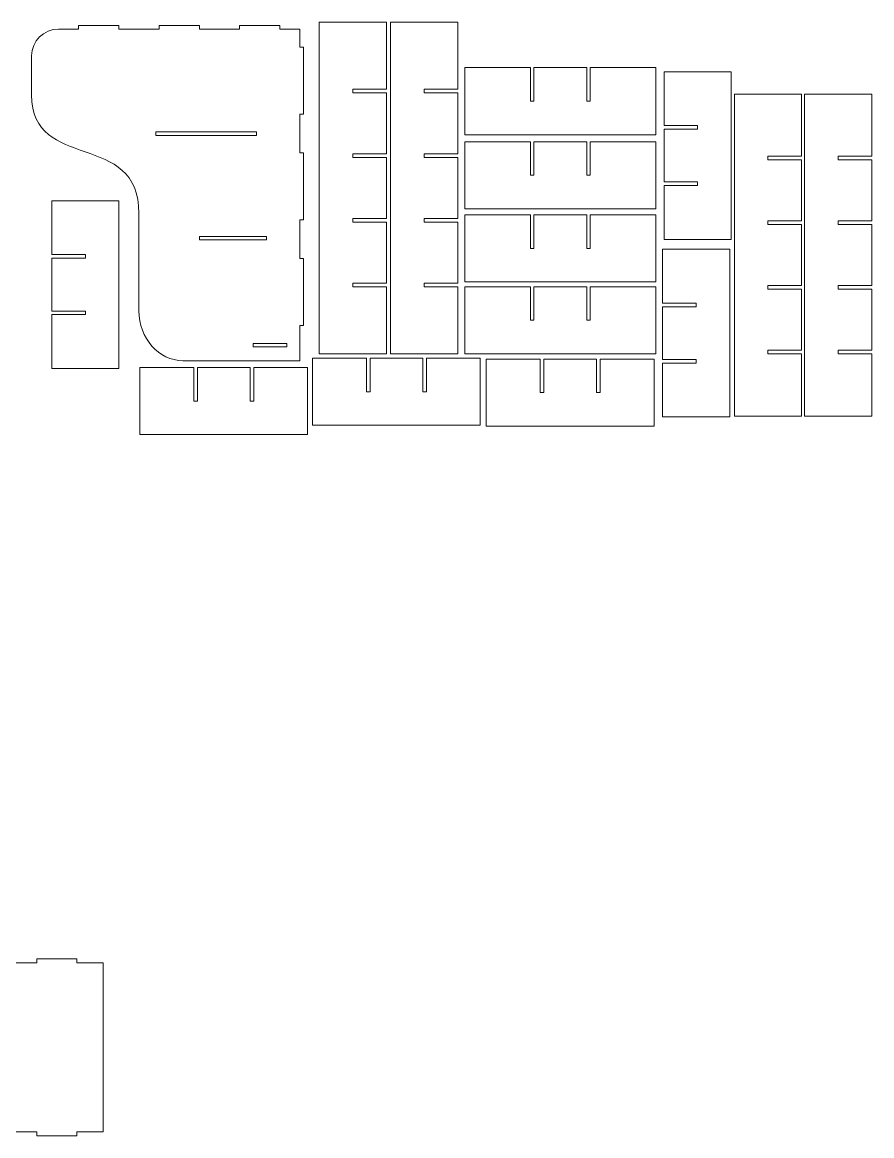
# Model space of a CAD drawing. Header units: millimetres. Extents: x -9847 to -8391, y 2112 to 3483.
# Drawn here: x -9024 to -8391, y 2432 to 3262 of the extents above; entities that cross this region are included whole.
import ezdxf

# ---------------------------------------------------------------- set-up
doc = ezdxf.new("R2010")
doc.units = ezdxf.units.MM
doc.header["$MEASUREMENT"] = 0
doc.layers.add('Layer 1', color=7, linetype='Continuous')

msp = doc.modelspace()

# ---------------------------------------------------------------- linework, layer by layer
at = {"layer": 'Layer 1', "color": 25, "lineweight": 20}
for points, knots in [([(-8802.6335, 3014.4291), (-8802.6335, 3014.4291), (-8752.6336, 3014.4291), (-8752.6336, 3014.4291), (-8752.6336, 3014.4291), (-8752.6336, 3014.4291), (-8752.6336, 3064.309), (-8752.6336, 3064.309), (-8752.6336, 3064.309), (-8752.6336, 3064.309), (-8777.6336, 3064.309), (-8777.6336, 3064.309), (-8777.6336, 3064.309), (-8777.6336, 3064.309), (-8777.6336, 3067.009), (-8777.6336, 3067.009), (-8777.6336, 3067.009), (-8777.6336, 3067.009), (-8752.6336, 3067.009), (-8752.6336, 3067.009), (-8752.6336, 3067.009), (-8752.6336, 3067.009), (-8752.6336, 3112.5389), (-8752.6336, 3112.5389), (-8752.6336, 3112.5389), (-8752.6336, 3112.5389), (-8777.6336, 3112.5389), (-8777.6336, 3112.5389), (-8777.6336, 3112.5389), (-8777.6336, 3112.5389), (-8777.6336, 3115.239), (-8777.6336, 3115.239), (-8777.6336, 3115.239), (-8777.6336, 3115.239), (-8752.6336, 3115.239), (-8752.6336, 3115.239), (-8752.6336, 3115.239), (-8752.6336, 3115.239), (-8752.6336, 3160.7689), (-8752.6336, 3160.7689), (-8752.6336, 3160.7689), (-8752.6336, 3160.7689), (-8777.6336, 3160.7689), (-8777.6336, 3160.7689), (-8777.6336, 3160.7689), (-8777.6336, 3160.7689), (-8777.6336, 3163.469), (-8777.6336, 3163.469), (-8777.6336, 3163.469), (-8777.6336, 3163.469), (-8752.6336, 3163.469), (-8752.6336, 3163.469), (-8752.6336, 3163.469), (-8752.6336, 3163.469), (-8752.6336, 3208.9988), (-8752.6336, 3208.9988), (-8752.6336, 3208.9988), (-8752.6336, 3208.9988), (-8777.6336, 3208.9988), (-8777.6336, 3208.9988), (-8777.6336, 3208.9988), (-8777.6336, 3208.9988), (-8777.6336, 3211.6988), (-8777.6336, 3211.6988), (-8777.6336, 3211.6988), (-8777.6336, 3211.6988), (-8752.6336, 3211.6988), (-8752.6336, 3211.6988), (-8752.6336, 3211.6988), (-8752.6336, 3211.6988), (-8752.6336, 3261.5788), (-8752.6336, 3261.5788), (-8752.6336, 3261.5788), (-8752.6336, 3261.5788), (-8802.6335, 3261.5788), (-8802.6335, 3261.5788), (-8802.6335, 3261.5788), (-8802.6335, 3261.5788), (-8802.6335, 3014.4291), (-8802.6335, 3014.4291)], [0, 0, 0, 0, 0.04761905, 0.04761905, 0.04761905, 0.04761905, 0.0952381, 0.0952381, 0.0952381, 0.0952381, 0.14285714, 0.14285714, 0.14285714, 0.14285714, 0.19047619, 0.19047619, 0.19047619, 0.19047619, 0.23809524, 0.23809524, 0.23809524, 0.23809524, 0.28571429, 0.28571429, 0.28571429, 0.28571429, 0.33333333, 0.33333333, 0.33333333, 0.33333333, 0.38095238, 0.38095238, 0.38095238, 0.38095238, 0.42857143, 0.42857143, 0.42857143, 0.42857143, 0.47619048, 0.47619048, 0.47619048, 0.47619048, 0.52380952, 0.52380952, 0.52380952, 0.52380952, 0.57142857, 0.57142857, 0.57142857, 0.57142857, 0.61904762, 0.61904762, 0.61904762, 0.61904762, 0.66666667, 0.66666667, 0.66666667, 0.66666667, 0.71428571, 0.71428571, 0.71428571, 0.71428571, 0.76190476, 0.76190476, 0.76190476, 0.76190476, 0.80952381, 0.80952381, 0.80952381, 0.80952381, 0.85714286, 0.85714286, 0.85714286, 0.85714286, 0.9047619, 0.9047619, 0.9047619, 0.9047619, 1, 1, 1, 1]), ([(-8749.4586, 3014.4291), (-8749.4586, 3014.4291), (-8699.4587, 3014.4291), (-8699.4587, 3014.4291), (-8699.4587, 3014.4291), (-8699.4587, 3014.4291), (-8699.4587, 3064.309), (-8699.4587, 3064.309), (-8699.4587, 3064.309), (-8699.4587, 3064.309), (-8724.4587, 3064.309), (-8724.4587, 3064.309), (-8724.4587, 3064.309), (-8724.4587, 3064.309), (-8724.4587, 3067.009), (-8724.4587, 3067.009), (-8724.4587, 3067.009), (-8724.4587, 3067.009), (-8699.4587, 3067.009), (-8699.4587, 3067.009), (-8699.4587, 3067.009), (-8699.4587, 3067.009), (-8699.4587, 3112.5389), (-8699.4587, 3112.5389), (-8699.4587, 3112.5389), (-8699.4587, 3112.5389), (-8724.4587, 3112.5389), (-8724.4587, 3112.5389), (-8724.4587, 3112.5389), (-8724.4587, 3112.5389), (-8724.4587, 3115.239), (-8724.4587, 3115.239), (-8724.4587, 3115.239), (-8724.4587, 3115.239), (-8699.4587, 3115.239), (-8699.4587, 3115.239), (-8699.4587, 3115.239), (-8699.4587, 3115.239), (-8699.4587, 3160.7689), (-8699.4587, 3160.7689), (-8699.4587, 3160.7689), (-8699.4587, 3160.7689), (-8724.4587, 3160.7689), (-8724.4587, 3160.7689), (-8724.4587, 3160.7689), (-8724.4587, 3160.7689), (-8724.4587, 3163.469), (-8724.4587, 3163.469), (-8724.4587, 3163.469), (-8724.4587, 3163.469), (-8699.4587, 3163.469), (-8699.4587, 3163.469), (-8699.4587, 3163.469), (-8699.4587, 3163.469), (-8699.4587, 3208.9988), (-8699.4587, 3208.9988), (-8699.4587, 3208.9988), (-8699.4587, 3208.9988), (-8724.4587, 3208.9988), (-8724.4587, 3208.9988), (-8724.4587, 3208.9988), (-8724.4587, 3208.9988), (-8724.4587, 3211.6988), (-8724.4587, 3211.6988), (-8724.4587, 3211.6988), (-8724.4587, 3211.6988), (-8699.4587, 3211.6988), (-8699.4587, 3211.6988), (-8699.4587, 3211.6988), (-8699.4587, 3211.6988), (-8699.4587, 3261.5788), (-8699.4587, 3261.5788), (-8699.4587, 3261.5788), (-8699.4587, 3261.5788), (-8749.4586, 3261.5788), (-8749.4586, 3261.5788), (-8749.4586, 3261.5788), (-8749.4586, 3261.5788), (-8749.4586, 3014.4291), (-8749.4586, 3014.4291)], [0, 0, 0, 0, 0.04761905, 0.04761905, 0.04761905, 0.04761905, 0.0952381, 0.0952381, 0.0952381, 0.0952381, 0.14285714, 0.14285714, 0.14285714, 0.14285714, 0.19047619, 0.19047619, 0.19047619, 0.19047619, 0.23809524, 0.23809524, 0.23809524, 0.23809524, 0.28571429, 0.28571429, 0.28571429, 0.28571429, 0.33333333, 0.33333333, 0.33333333, 0.33333333, 0.38095238, 0.38095238, 0.38095238, 0.38095238, 0.42857143, 0.42857143, 0.42857143, 0.42857143, 0.47619048, 0.47619048, 0.47619048, 0.47619048, 0.52380952, 0.52380952, 0.52380952, 0.52380952, 0.57142857, 0.57142857, 0.57142857, 0.57142857, 0.61904762, 0.61904762, 0.61904762, 0.61904762, 0.66666667, 0.66666667, 0.66666667, 0.66666667, 0.71428571, 0.71428571, 0.71428571, 0.71428571, 0.76190476, 0.76190476, 0.76190476, 0.76190476, 0.80952381, 0.80952381, 0.80952381, 0.80952381, 0.85714286, 0.85714286, 0.85714286, 0.85714286, 0.9047619, 0.9047619, 0.9047619, 0.9047619, 1, 1, 1, 1]), ([(-8832.0105, 3256.5039), (-8832.0105, 3256.5039), (-8832.0105, 3259.2039), (-8832.0105, 3259.2039), (-8832.0105, 3259.2039), (-8832.0105, 3259.2039), (-8862.0105, 3259.2039), (-8862.0105, 3259.2039), (-8862.0105, 3259.2039), (-8862.0105, 3259.2039), (-8862.0105, 3256.5039), (-8862.0105, 3256.5039), (-8862.0105, 3256.5039), (-8872.0105, 3256.5039), (-8882.0105, 3256.5039), (-8892.0105, 3256.5039), (-8892.0105, 3256.5039), (-8892.0105, 3256.5039), (-8892.0105, 3259.2039), (-8892.0105, 3259.2039), (-8892.0105, 3259.2039), (-8892.0105, 3259.2039), (-8922.0105, 3259.2039), (-8922.0105, 3259.2039), (-8922.0105, 3259.2039), (-8922.0105, 3259.2039), (-8922.0105, 3256.5039), (-8922.0105, 3256.5039), (-8922.0105, 3256.5039), (-8932.0105, 3256.5039), (-8942.0105, 3256.5039), (-8952.0105, 3256.5039), (-8952.0105, 3256.5039), (-8952.0105, 3256.5039), (-8952.0105, 3259.2039), (-8952.0105, 3259.2039), (-8952.0105, 3259.2039), (-8952.0105, 3259.2039), (-8982.0105, 3259.2039), (-8982.0105, 3259.2039), (-8982.0105, 3259.2039), (-8982.0105, 3259.2039), (-8982.0105, 3256.5039), (-8982.0105, 3256.5039), (-8982.0105, 3256.5039), (-8987.0105, 3256.5039), (-8992.0105, 3256.5039), (-8997.0105, 3256.5039), (-8997.0105, 3256.5039), (-9008.0105, 3256.5039), (-9017.0105, 3247.5039), (-9017.0105, 3236.5039), (-9017.0105, 3236.5039), (-9017.0105, 3236.5039), (-9017.0105, 3207.5356), (-9017.0105, 3207.5356), (-9017.0105, 3207.5356), (-9017.0105, 3149.399), (-8937.0105, 3181.8197), (-8937.0105, 3119.1132), (-8937.0105, 3119.1132), (-8937.0105, 3119.1132), (-8937.0105, 3046.544), (-8937.0105, 3046.544), (-8937.0105, 3046.544), (-8937.0105, 3026.0903), (-8922.2827, 3009.354), (-8904.2834, 3009.354), (-8904.2834, 3009.354), (-8874.1924, 3009.354), (-8847.1015, 3009.354), (-8817.0105, 3009.354), (-8817.0105, 3009.354), (-8817.0105, 3009.354), (-8817.0105, 3035.6041), (-8817.0105, 3035.6041), (-8817.0105, 3035.6041), (-8817.0105, 3035.6041), (-8814.3105, 3035.6041), (-8814.3105, 3035.6041), (-8814.3105, 3035.6041), (-8814.3105, 3035.6041), (-8814.3105, 3085.6041), (-8814.3105, 3085.6041), (-8814.3105, 3085.6041), (-8814.3105, 3085.6041), (-8817.0105, 3085.6041), (-8817.0105, 3085.6041), (-8817.0105, 3085.6041), (-8817.0105, 3085.6041), (-8817.0105, 3114.354), (-8817.0105, 3114.354), (-8817.0105, 3114.354), (-8817.0105, 3114.354), (-8814.3105, 3114.354), (-8814.3105, 3114.354), (-8814.3105, 3114.354), (-8814.3105, 3114.354), (-8814.3105, 3164.354), (-8814.3105, 3164.354), (-8814.3105, 3164.354), (-8814.3105, 3164.354), (-8817.0105, 3164.354), (-8817.0105, 3164.354), (-8817.0105, 3164.354), (-8817.0105, 3164.354), (-8817.0105, 3193.104), (-8817.0105, 3193.104), (-8817.0105, 3193.104), (-8817.0105, 3193.104), (-8814.3105, 3193.104), (-8814.3105, 3193.104), (-8814.3105, 3193.104), (-8814.3105, 3193.104), (-8814.3105, 3243.104), (-8814.3105, 3243.104), (-8814.3105, 3243.104), (-8814.3105, 3243.104), (-8817.0105, 3243.104), (-8817.0105, 3243.104), (-8817.0105, 3243.104), (-8817.0105, 3243.104), (-8817.0105, 3256.5039), (-8817.0105, 3256.5039), (-8817.0105, 3256.5039), (-8822.0105, 3256.5039), (-8827.0105, 3256.5039), (-8832.0105, 3256.5039)], [0, 0, 0, 0, 0.03030303, 0.03030303, 0.03030303, 0.03030303, 0.06060606, 0.06060606, 0.06060606, 0.06060606, 0.09090909, 0.09090909, 0.09090909, 0.09090909, 0.12121212, 0.12121212, 0.12121212, 0.12121212, 0.15151515, 0.15151515, 0.15151515, 0.15151515, 0.18181818, 0.18181818, 0.18181818, 0.18181818, 0.21212121, 0.21212121, 0.21212121, 0.21212121, 0.24242424, 0.24242424, 0.24242424, 0.24242424, 0.27272727, 0.27272727, 0.27272727, 0.27272727, 0.3030303, 0.3030303, 0.3030303, 0.3030303, 0.33333333, 0.33333333, 0.33333333, 0.33333333, 0.36363636, 0.36363636, 0.36363636, 0.36363636, 0.39393939, 0.39393939, 0.39393939, 0.39393939, 0.42424242, 0.42424242, 0.42424242, 0.42424242, 0.45454545, 0.45454545, 0.45454545, 0.45454545, 0.48484848, 0.48484848, 0.48484848, 0.48484848, 0.51515152, 0.51515152, 0.51515152, 0.51515152, 0.54545455, 0.54545455, 0.54545455, 0.54545455, 0.57575758, 0.57575758, 0.57575758, 0.57575758, 0.60606061, 0.60606061, 0.60606061, 0.60606061, 0.63636364, 0.63636364, 0.63636364, 0.63636364, 0.66666667, 0.66666667, 0.66666667, 0.66666667, 0.6969697, 0.6969697, 0.6969697, 0.6969697, 0.72727273, 0.72727273, 0.72727273, 0.72727273, 0.75757576, 0.75757576, 0.75757576, 0.75757576, 0.78787879, 0.78787879, 0.78787879, 0.78787879, 0.81818182, 0.81818182, 0.81818182, 0.81818182, 0.84848485, 0.84848485, 0.84848485, 0.84848485, 0.87878788, 0.87878788, 0.87878788, 0.87878788, 0.90909091, 0.90909091, 0.90909091, 0.90909091, 0.93939394, 0.93939394, 0.93939394, 0.93939394, 1, 1, 1, 1]), ([(-8694.1668, 3177.7998), (-8694.1668, 3177.7998), (-8551.7569, 3177.7998), (-8551.7569, 3177.7998), (-8551.7569, 3177.7998), (-8551.7569, 3177.7998), (-8551.7569, 3227.7997), (-8551.7569, 3227.7997), (-8551.7569, 3227.7997), (-8551.7569, 3227.7997), (-8600.6132, 3227.7997), (-8600.6132, 3227.7997), (-8600.6132, 3227.7997), (-8600.6132, 3227.7997), (-8600.6132, 3202.7998), (-8600.6132, 3202.7998), (-8600.6132, 3202.7998), (-8600.6132, 3202.7998), (-8603.3132, 3202.7998), (-8603.3132, 3202.7998), (-8603.3132, 3202.7998), (-8603.3132, 3202.7998), (-8603.3132, 3227.7997), (-8603.3132, 3227.7997), (-8603.3132, 3227.7997), (-8603.3132, 3227.7997), (-8642.6103, 3227.7997), (-8642.6103, 3227.7997), (-8642.6103, 3227.7997), (-8642.6103, 3227.7997), (-8642.6103, 3202.7998), (-8642.6103, 3202.7998), (-8642.6103, 3202.7998), (-8642.6103, 3202.7998), (-8645.3103, 3202.7998), (-8645.3103, 3202.7998), (-8645.3103, 3202.7998), (-8645.3103, 3202.7998), (-8645.3103, 3227.7997), (-8645.3103, 3227.7997), (-8645.3103, 3227.7997), (-8645.3103, 3227.7997), (-8694.1668, 3227.7997), (-8694.1668, 3227.7997), (-8694.1668, 3227.7997), (-8694.1668, 3227.7997), (-8694.1668, 3177.7998), (-8694.1668, 3177.7998)], [0, 0, 0, 0, 0.07692308, 0.07692308, 0.07692308, 0.07692308, 0.15384615, 0.15384615, 0.15384615, 0.15384615, 0.23076923, 0.23076923, 0.23076923, 0.23076923, 0.30769231, 0.30769231, 0.30769231, 0.30769231, 0.38461538, 0.38461538, 0.38461538, 0.38461538, 0.46153846, 0.46153846, 0.46153846, 0.46153846, 0.53846154, 0.53846154, 0.53846154, 0.53846154, 0.61538462, 0.61538462, 0.61538462, 0.61538462, 0.69230769, 0.69230769, 0.69230769, 0.69230769, 0.76923077, 0.76923077, 0.76923077, 0.76923077, 0.84615385, 0.84615385, 0.84615385, 0.84615385, 1, 1, 1, 1]), ([(-8495.6462, 3099.6814), (-8495.6462, 3099.6814), (-8495.6462, 3224.6813), (-8495.6462, 3224.6813), (-8495.6462, 3224.6813), (-8495.6462, 3224.6813), (-8545.6461, 3224.6813), (-8545.6461, 3224.6813), (-8545.6461, 3224.6813), (-8545.6461, 3224.6813), (-8545.6461, 3184.5299), (-8545.6461, 3184.5299), (-8545.6461, 3184.5299), (-8545.6461, 3184.5299), (-8520.6462, 3184.5299), (-8520.6462, 3184.5299), (-8520.6462, 3184.5299), (-8520.6462, 3184.5299), (-8520.6462, 3181.8299), (-8520.6462, 3181.8299), (-8520.6462, 3181.8299), (-8520.6462, 3181.8299), (-8545.6461, 3181.8299), (-8545.6461, 3181.8299), (-8545.6461, 3181.8299), (-8545.6461, 3181.8299), (-8545.6461, 3142.5328), (-8545.6461, 3142.5328), (-8545.6461, 3142.5328), (-8545.6461, 3142.5328), (-8520.6462, 3142.5328), (-8520.6462, 3142.5328), (-8520.6462, 3142.5328), (-8520.6462, 3142.5328), (-8520.6462, 3139.8328), (-8520.6462, 3139.8328), (-8520.6462, 3139.8328), (-8520.6462, 3139.8328), (-8545.6461, 3139.8328), (-8545.6461, 3139.8328), (-8545.6461, 3139.8328), (-8545.6461, 3139.8328), (-8545.6461, 3099.6814), (-8545.6461, 3099.6814), (-8545.6461, 3099.6814), (-8545.6461, 3099.6814), (-8495.6462, 3099.6814), (-8495.6462, 3099.6814)], [0, 0, 0, 0, 0.07692308, 0.07692308, 0.07692308, 0.07692308, 0.15384615, 0.15384615, 0.15384615, 0.15384615, 0.23076923, 0.23076923, 0.23076923, 0.23076923, 0.30769231, 0.30769231, 0.30769231, 0.30769231, 0.38461538, 0.38461538, 0.38461538, 0.38461538, 0.46153846, 0.46153846, 0.46153846, 0.46153846, 0.53846154, 0.53846154, 0.53846154, 0.53846154, 0.61538462, 0.61538462, 0.61538462, 0.61538462, 0.69230769, 0.69230769, 0.69230769, 0.69230769, 0.76923077, 0.76923077, 0.76923077, 0.76923077, 0.84615385, 0.84615385, 0.84615385, 0.84615385, 1, 1, 1, 1]), ([(-8493.2586, 2968.0981), (-8493.2586, 2968.0981), (-8443.2587, 2968.0981), (-8443.2587, 2968.0981), (-8443.2587, 2968.0981), (-8443.2587, 2968.0981), (-8443.2587, 3014.403), (-8443.2587, 3014.403), (-8443.2587, 3014.403), (-8443.2587, 3014.403), (-8468.2587, 3014.403), (-8468.2587, 3014.403), (-8468.2587, 3014.403), (-8468.2587, 3014.403), (-8468.2587, 3017.103), (-8468.2587, 3017.103), (-8468.2587, 3017.103), (-8468.2587, 3017.103), (-8443.2587, 3017.103), (-8443.2587, 3017.103), (-8443.2587, 3017.103), (-8443.2587, 3017.103), (-8443.2587, 3062.633), (-8443.2587, 3062.633), (-8443.2587, 3062.633), (-8443.2587, 3062.633), (-8468.2587, 3062.633), (-8468.2587, 3062.633), (-8468.2587, 3062.633), (-8468.2587, 3062.633), (-8468.2587, 3065.333), (-8468.2587, 3065.333), (-8468.2587, 3065.333), (-8468.2587, 3065.333), (-8443.2587, 3065.333), (-8443.2587, 3065.333), (-8443.2587, 3065.333), (-8443.2587, 3065.333), (-8443.2587, 3110.863), (-8443.2587, 3110.863), (-8443.2587, 3110.863), (-8443.2587, 3110.863), (-8468.2587, 3110.863), (-8468.2587, 3110.863), (-8468.2587, 3110.863), (-8468.2587, 3110.863), (-8468.2587, 3113.563), (-8468.2587, 3113.563), (-8468.2587, 3113.563), (-8468.2587, 3113.563), (-8443.2587, 3113.563), (-8443.2587, 3113.563), (-8443.2587, 3113.563), (-8443.2587, 3113.563), (-8443.2587, 3159.093), (-8443.2587, 3159.093), (-8443.2587, 3159.093), (-8443.2587, 3159.093), (-8468.2587, 3159.093), (-8468.2587, 3159.093), (-8468.2587, 3159.093), (-8468.2587, 3159.093), (-8468.2587, 3161.793), (-8468.2587, 3161.793), (-8468.2587, 3161.793), (-8468.2587, 3161.793), (-8443.2587, 3161.793), (-8443.2587, 3161.793), (-8443.2587, 3161.793), (-8443.2587, 3161.793), (-8443.2587, 3208.0981), (-8443.2587, 3208.0981), (-8443.2587, 3208.0981), (-8443.2587, 3208.0981), (-8493.2586, 3208.0981), (-8493.2586, 3208.0981), (-8493.2586, 3208.0981), (-8493.2586, 3208.0981), (-8493.2586, 2968.0981), (-8493.2586, 2968.0981)], [0, 0, 0, 0, 0.04761905, 0.04761905, 0.04761905, 0.04761905, 0.0952381, 0.0952381, 0.0952381, 0.0952381, 0.14285714, 0.14285714, 0.14285714, 0.14285714, 0.19047619, 0.19047619, 0.19047619, 0.19047619, 0.23809524, 0.23809524, 0.23809524, 0.23809524, 0.28571429, 0.28571429, 0.28571429, 0.28571429, 0.33333333, 0.33333333, 0.33333333, 0.33333333, 0.38095238, 0.38095238, 0.38095238, 0.38095238, 0.42857143, 0.42857143, 0.42857143, 0.42857143, 0.47619048, 0.47619048, 0.47619048, 0.47619048, 0.52380952, 0.52380952, 0.52380952, 0.52380952, 0.57142857, 0.57142857, 0.57142857, 0.57142857, 0.61904762, 0.61904762, 0.61904762, 0.61904762, 0.66666667, 0.66666667, 0.66666667, 0.66666667, 0.71428571, 0.71428571, 0.71428571, 0.71428571, 0.76190476, 0.76190476, 0.76190476, 0.76190476, 0.80952381, 0.80952381, 0.80952381, 0.80952381, 0.85714286, 0.85714286, 0.85714286, 0.85714286, 0.9047619, 0.9047619, 0.9047619, 0.9047619, 1, 1, 1, 1]), ([(-8440.8711, 2968.0981), (-8440.8711, 2968.0981), (-8390.8712, 2968.0981), (-8390.8712, 2968.0981), (-8390.8712, 2968.0981), (-8390.8712, 2968.0981), (-8390.8712, 3014.403), (-8390.8712, 3014.403), (-8390.8712, 3014.403), (-8390.8712, 3014.403), (-8415.8712, 3014.403), (-8415.8712, 3014.403), (-8415.8712, 3014.403), (-8415.8712, 3014.403), (-8415.8712, 3017.103), (-8415.8712, 3017.103), (-8415.8712, 3017.103), (-8415.8712, 3017.103), (-8390.8712, 3017.103), (-8390.8712, 3017.103), (-8390.8712, 3017.103), (-8390.8712, 3017.103), (-8390.8712, 3062.633), (-8390.8712, 3062.633), (-8390.8712, 3062.633), (-8390.8712, 3062.633), (-8415.8712, 3062.633), (-8415.8712, 3062.633), (-8415.8712, 3062.633), (-8415.8712, 3062.633), (-8415.8712, 3065.333), (-8415.8712, 3065.333), (-8415.8712, 3065.333), (-8415.8712, 3065.333), (-8390.8712, 3065.333), (-8390.8712, 3065.333), (-8390.8712, 3065.333), (-8390.8712, 3065.333), (-8390.8712, 3110.863), (-8390.8712, 3110.863), (-8390.8712, 3110.863), (-8390.8712, 3110.863), (-8415.8712, 3110.863), (-8415.8712, 3110.863), (-8415.8712, 3110.863), (-8415.8712, 3110.863), (-8415.8712, 3113.563), (-8415.8712, 3113.563), (-8415.8712, 3113.563), (-8415.8712, 3113.563), (-8390.8712, 3113.563), (-8390.8712, 3113.563), (-8390.8712, 3113.563), (-8390.8712, 3113.563), (-8390.8712, 3159.093), (-8390.8712, 3159.093), (-8390.8712, 3159.093), (-8390.8712, 3159.093), (-8415.8712, 3159.093), (-8415.8712, 3159.093), (-8415.8712, 3159.093), (-8415.8712, 3159.093), (-8415.8712, 3161.793), (-8415.8712, 3161.793), (-8415.8712, 3161.793), (-8415.8712, 3161.793), (-8390.8712, 3161.793), (-8390.8712, 3161.793), (-8390.8712, 3161.793), (-8390.8712, 3161.793), (-8390.8712, 3208.0981), (-8390.8712, 3208.0981), (-8390.8712, 3208.0981), (-8390.8712, 3208.0981), (-8440.8711, 3208.0981), (-8440.8711, 3208.0981), (-8440.8711, 3208.0981), (-8440.8711, 3208.0981), (-8440.8711, 2968.0981), (-8440.8711, 2968.0981)], [0, 0, 0, 0, 0.04761905, 0.04761905, 0.04761905, 0.04761905, 0.0952381, 0.0952381, 0.0952381, 0.0952381, 0.14285714, 0.14285714, 0.14285714, 0.14285714, 0.19047619, 0.19047619, 0.19047619, 0.19047619, 0.23809524, 0.23809524, 0.23809524, 0.23809524, 0.28571429, 0.28571429, 0.28571429, 0.28571429, 0.33333333, 0.33333333, 0.33333333, 0.33333333, 0.38095238, 0.38095238, 0.38095238, 0.38095238, 0.42857143, 0.42857143, 0.42857143, 0.42857143, 0.47619048, 0.47619048, 0.47619048, 0.47619048, 0.52380952, 0.52380952, 0.52380952, 0.52380952, 0.57142857, 0.57142857, 0.57142857, 0.57142857, 0.61904762, 0.61904762, 0.61904762, 0.61904762, 0.66666667, 0.66666667, 0.66666667, 0.66666667, 0.71428571, 0.71428571, 0.71428571, 0.71428571, 0.76190476, 0.76190476, 0.76190476, 0.76190476, 0.80952381, 0.80952381, 0.80952381, 0.80952381, 0.85714286, 0.85714286, 0.85714286, 0.85714286, 0.9047619, 0.9047619, 0.9047619, 0.9047619, 1, 1, 1, 1]), ([(-8694.1669, 3122.5083), (-8694.1669, 3122.5083), (-8551.757, 3122.5083), (-8551.757, 3122.5083), (-8551.757, 3122.5083), (-8551.757, 3122.5083), (-8551.757, 3172.5082), (-8551.757, 3172.5082), (-8551.757, 3172.5082), (-8551.757, 3172.5082), (-8600.6133, 3172.5082), (-8600.6133, 3172.5082), (-8600.6133, 3172.5082), (-8600.6133, 3172.5082), (-8600.6133, 3147.5083), (-8600.6133, 3147.5083), (-8600.6133, 3147.5083), (-8600.6133, 3147.5083), (-8603.3133, 3147.5083), (-8603.3133, 3147.5083), (-8603.3133, 3147.5083), (-8603.3133, 3147.5083), (-8603.3133, 3172.5082), (-8603.3133, 3172.5082), (-8603.3133, 3172.5082), (-8603.3133, 3172.5082), (-8642.6104, 3172.5082), (-8642.6104, 3172.5082), (-8642.6104, 3172.5082), (-8642.6104, 3172.5082), (-8642.6104, 3147.5083), (-8642.6104, 3147.5083), (-8642.6104, 3147.5083), (-8642.6104, 3147.5083), (-8645.3104, 3147.5083), (-8645.3104, 3147.5083), (-8645.3104, 3147.5083), (-8645.3104, 3147.5083), (-8645.3104, 3172.5082), (-8645.3104, 3172.5082), (-8645.3104, 3172.5082), (-8645.3104, 3172.5082), (-8694.1669, 3172.5082), (-8694.1669, 3172.5082), (-8694.1669, 3172.5082), (-8694.1669, 3172.5082), (-8694.1669, 3122.5083), (-8694.1669, 3122.5083)], [0, 0, 0, 0, 0.07692308, 0.07692308, 0.07692308, 0.07692308, 0.15384615, 0.15384615, 0.15384615, 0.15384615, 0.23076923, 0.23076923, 0.23076923, 0.23076923, 0.30769231, 0.30769231, 0.30769231, 0.30769231, 0.38461538, 0.38461538, 0.38461538, 0.38461538, 0.46153846, 0.46153846, 0.46153846, 0.46153846, 0.53846154, 0.53846154, 0.53846154, 0.53846154, 0.61538462, 0.61538462, 0.61538462, 0.61538462, 0.69230769, 0.69230769, 0.69230769, 0.69230769, 0.76923077, 0.76923077, 0.76923077, 0.76923077, 0.84615385, 0.84615385, 0.84615385, 0.84615385, 1, 1, 1, 1]), ([(-8951.9749, 3003.5166), (-8951.9749, 3003.5166), (-8951.9749, 3128.5164), (-8951.9749, 3128.5164), (-8951.9749, 3128.5164), (-8951.9749, 3128.5164), (-9001.9748, 3128.5164), (-9001.9748, 3128.5164), (-9001.9748, 3128.5164), (-9001.9748, 3128.5164), (-9001.9748, 3088.3651), (-9001.9748, 3088.3651), (-9001.9748, 3088.3651), (-9001.9748, 3088.3651), (-8976.9749, 3088.3651), (-8976.9749, 3088.3651), (-8976.9749, 3088.3651), (-8976.9749, 3088.3651), (-8976.9749, 3085.6651), (-8976.9749, 3085.6651), (-8976.9749, 3085.6651), (-8976.9749, 3085.6651), (-9001.9748, 3085.6651), (-9001.9748, 3085.6651), (-9001.9748, 3085.6651), (-9001.9748, 3085.6651), (-9001.9748, 3046.368), (-9001.9748, 3046.368), (-9001.9748, 3046.368), (-9001.9748, 3046.368), (-8976.9749, 3046.368), (-8976.9749, 3046.368), (-8976.9749, 3046.368), (-8976.9749, 3046.368), (-8976.9749, 3043.668), (-8976.9749, 3043.668), (-8976.9749, 3043.668), (-8976.9749, 3043.668), (-9001.9748, 3043.668), (-9001.9748, 3043.668), (-9001.9748, 3043.668), (-9001.9748, 3043.668), (-9001.9748, 3003.5166), (-9001.9748, 3003.5166), (-9001.9748, 3003.5166), (-9001.9748, 3003.5166), (-8951.9749, 3003.5166), (-8951.9749, 3003.5166)], [0, 0, 0, 0, 0.07692308, 0.07692308, 0.07692308, 0.07692308, 0.15384615, 0.15384615, 0.15384615, 0.15384615, 0.23076923, 0.23076923, 0.23076923, 0.23076923, 0.30769231, 0.30769231, 0.30769231, 0.30769231, 0.38461538, 0.38461538, 0.38461538, 0.38461538, 0.46153846, 0.46153846, 0.46153846, 0.46153846, 0.53846154, 0.53846154, 0.53846154, 0.53846154, 0.61538462, 0.61538462, 0.61538462, 0.61538462, 0.69230769, 0.69230769, 0.69230769, 0.69230769, 0.76923077, 0.76923077, 0.76923077, 0.76923077, 0.84615385, 0.84615385, 0.84615385, 0.84615385, 1, 1, 1, 1]), ([(-8694.167, 3068.0042), (-8694.167, 3068.0042), (-8551.7571, 3068.0042), (-8551.7571, 3068.0042), (-8551.7571, 3068.0042), (-8551.7571, 3068.0042), (-8551.7571, 3118.004), (-8551.7571, 3118.004), (-8551.7571, 3118.004), (-8551.7571, 3118.004), (-8600.6134, 3118.004), (-8600.6134, 3118.004), (-8600.6134, 3118.004), (-8600.6134, 3118.004), (-8600.6134, 3093.0042), (-8600.6134, 3093.0042), (-8600.6134, 3093.0042), (-8600.6134, 3093.0042), (-8603.3134, 3093.0042), (-8603.3134, 3093.0042), (-8603.3134, 3093.0042), (-8603.3134, 3093.0042), (-8603.3134, 3118.004), (-8603.3134, 3118.004), (-8603.3134, 3118.004), (-8603.3134, 3118.004), (-8642.6105, 3118.004), (-8642.6105, 3118.004), (-8642.6105, 3118.004), (-8642.6105, 3118.004), (-8642.6105, 3093.0042), (-8642.6105, 3093.0042), (-8642.6105, 3093.0042), (-8642.6105, 3093.0042), (-8645.3105, 3093.0042), (-8645.3105, 3093.0042), (-8645.3105, 3093.0042), (-8645.3105, 3093.0042), (-8645.3105, 3118.004), (-8645.3105, 3118.004), (-8645.3105, 3118.004), (-8645.3105, 3118.004), (-8694.167, 3118.004), (-8694.167, 3118.004), (-8694.167, 3118.004), (-8694.167, 3118.004), (-8694.167, 3068.0042), (-8694.167, 3068.0042)], [0, 0, 0, 0, 0.07692308, 0.07692308, 0.07692308, 0.07692308, 0.15384615, 0.15384615, 0.15384615, 0.15384615, 0.23076923, 0.23076923, 0.23076923, 0.23076923, 0.30769231, 0.30769231, 0.30769231, 0.30769231, 0.38461538, 0.38461538, 0.38461538, 0.38461538, 0.46153846, 0.46153846, 0.46153846, 0.46153846, 0.53846154, 0.53846154, 0.53846154, 0.53846154, 0.61538462, 0.61538462, 0.61538462, 0.61538462, 0.69230769, 0.69230769, 0.69230769, 0.69230769, 0.76923077, 0.76923077, 0.76923077, 0.76923077, 0.84615385, 0.84615385, 0.84615385, 0.84615385, 1, 1, 1, 1]), ([(-8496.7045, 2967.3898), (-8496.7045, 2967.3898), (-8496.7045, 3092.3897), (-8496.7045, 3092.3897), (-8496.7045, 3092.3897), (-8496.7045, 3092.3897), (-8546.7044, 3092.3897), (-8546.7044, 3092.3897), (-8546.7044, 3092.3897), (-8546.7044, 3092.3897), (-8546.7044, 3052.2383), (-8546.7044, 3052.2383), (-8546.7044, 3052.2383), (-8546.7044, 3052.2383), (-8521.7045, 3052.2383), (-8521.7045, 3052.2383), (-8521.7045, 3052.2383), (-8521.7045, 3052.2383), (-8521.7045, 3049.5383), (-8521.7045, 3049.5383), (-8521.7045, 3049.5383), (-8521.7045, 3049.5383), (-8546.7044, 3049.5383), (-8546.7044, 3049.5383), (-8546.7044, 3049.5383), (-8546.7044, 3049.5383), (-8546.7044, 3010.2412), (-8546.7044, 3010.2412), (-8546.7044, 3010.2412), (-8546.7044, 3010.2412), (-8521.7045, 3010.2412), (-8521.7045, 3010.2412), (-8521.7045, 3010.2412), (-8521.7045, 3010.2412), (-8521.7045, 3007.5412), (-8521.7045, 3007.5412), (-8521.7045, 3007.5412), (-8521.7045, 3007.5412), (-8546.7044, 3007.5412), (-8546.7044, 3007.5412), (-8546.7044, 3007.5412), (-8546.7044, 3007.5412), (-8546.7044, 2967.3898), (-8546.7044, 2967.3898), (-8546.7044, 2967.3898), (-8546.7044, 2967.3898), (-8496.7045, 2967.3898), (-8496.7045, 2967.3898)], [0, 0, 0, 0, 0.07692308, 0.07692308, 0.07692308, 0.07692308, 0.15384615, 0.15384615, 0.15384615, 0.15384615, 0.23076923, 0.23076923, 0.23076923, 0.23076923, 0.30769231, 0.30769231, 0.30769231, 0.30769231, 0.38461538, 0.38461538, 0.38461538, 0.38461538, 0.46153846, 0.46153846, 0.46153846, 0.46153846, 0.53846154, 0.53846154, 0.53846154, 0.53846154, 0.61538462, 0.61538462, 0.61538462, 0.61538462, 0.69230769, 0.69230769, 0.69230769, 0.69230769, 0.76923077, 0.76923077, 0.76923077, 0.76923077, 0.84615385, 0.84615385, 0.84615385, 0.84615385, 1, 1, 1, 1]), ([(-8694.1671, 3014.4291), (-8694.1671, 3014.4291), (-8551.7572, 3014.4291), (-8551.7572, 3014.4291), (-8551.7572, 3014.4291), (-8551.7572, 3014.4291), (-8551.7572, 3064.429), (-8551.7572, 3064.429), (-8551.7572, 3064.429), (-8551.7572, 3064.429), (-8600.6135, 3064.429), (-8600.6135, 3064.429), (-8600.6135, 3064.429), (-8600.6135, 3064.429), (-8600.6135, 3039.4291), (-8600.6135, 3039.4291), (-8600.6135, 3039.4291), (-8600.6135, 3039.4291), (-8603.3135, 3039.4291), (-8603.3135, 3039.4291), (-8603.3135, 3039.4291), (-8603.3135, 3039.4291), (-8603.3135, 3064.429), (-8603.3135, 3064.429), (-8603.3135, 3064.429), (-8603.3135, 3064.429), (-8642.6106, 3064.429), (-8642.6106, 3064.429), (-8642.6106, 3064.429), (-8642.6106, 3064.429), (-8642.6106, 3039.4291), (-8642.6106, 3039.4291), (-8642.6106, 3039.4291), (-8642.6106, 3039.4291), (-8645.3106, 3039.4291), (-8645.3106, 3039.4291), (-8645.3106, 3039.4291), (-8645.3106, 3039.4291), (-8645.3106, 3064.429), (-8645.3106, 3064.429), (-8645.3106, 3064.429), (-8645.3106, 3064.429), (-8694.1671, 3064.429), (-8694.1671, 3064.429), (-8694.1671, 3064.429), (-8694.1671, 3064.429), (-8694.1671, 3014.4291), (-8694.1671, 3014.4291)], [0, 0, 0, 0, 0.07692308, 0.07692308, 0.07692308, 0.07692308, 0.15384615, 0.15384615, 0.15384615, 0.15384615, 0.23076923, 0.23076923, 0.23076923, 0.23076923, 0.30769231, 0.30769231, 0.30769231, 0.30769231, 0.38461538, 0.38461538, 0.38461538, 0.38461538, 0.46153846, 0.46153846, 0.46153846, 0.46153846, 0.53846154, 0.53846154, 0.53846154, 0.53846154, 0.61538462, 0.61538462, 0.61538462, 0.61538462, 0.69230769, 0.69230769, 0.69230769, 0.69230769, 0.76923077, 0.76923077, 0.76923077, 0.76923077, 0.84615385, 0.84615385, 0.84615385, 0.84615385, 1, 1, 1, 1]), ([(-8807.6401, 2961.2416), (-8807.6401, 2961.2416), (-8682.6402, 2961.2416), (-8682.6402, 2961.2416), (-8682.6402, 2961.2416), (-8682.6402, 2961.2416), (-8682.6402, 3011.2415), (-8682.6402, 3011.2415), (-8682.6402, 3011.2415), (-8682.6402, 3011.2415), (-8722.7916, 3011.2415), (-8722.7916, 3011.2415), (-8722.7916, 3011.2415), (-8722.7916, 3011.2415), (-8722.7916, 2986.2416), (-8722.7916, 2986.2416), (-8722.7916, 2986.2416), (-8722.7916, 2986.2416), (-8725.4916, 2986.2416), (-8725.4916, 2986.2416), (-8725.4916, 2986.2416), (-8725.4916, 2986.2416), (-8725.4916, 3011.2415), (-8725.4916, 3011.2415), (-8725.4916, 3011.2415), (-8725.4916, 3011.2415), (-8764.7887, 3011.2415), (-8764.7887, 3011.2415), (-8764.7887, 3011.2415), (-8764.7887, 3011.2415), (-8764.7887, 2986.2416), (-8764.7887, 2986.2416), (-8764.7887, 2986.2416), (-8764.7887, 2986.2416), (-8767.4887, 2986.2416), (-8767.4887, 2986.2416), (-8767.4887, 2986.2416), (-8767.4887, 2986.2416), (-8767.4887, 3011.2415), (-8767.4887, 3011.2415), (-8767.4887, 3011.2415), (-8767.4887, 3011.2415), (-8807.6401, 3011.2415), (-8807.6401, 3011.2415), (-8807.6401, 3011.2415), (-8807.6401, 3011.2415), (-8807.6401, 2961.2416), (-8807.6401, 2961.2416)], [0, 0, 0, 0, 0.07692308, 0.07692308, 0.07692308, 0.07692308, 0.15384615, 0.15384615, 0.15384615, 0.15384615, 0.23076923, 0.23076923, 0.23076923, 0.23076923, 0.30769231, 0.30769231, 0.30769231, 0.30769231, 0.38461538, 0.38461538, 0.38461538, 0.38461538, 0.46153846, 0.46153846, 0.46153846, 0.46153846, 0.53846154, 0.53846154, 0.53846154, 0.53846154, 0.61538462, 0.61538462, 0.61538462, 0.61538462, 0.69230769, 0.69230769, 0.69230769, 0.69230769, 0.76923077, 0.76923077, 0.76923077, 0.76923077, 0.84615385, 0.84615385, 0.84615385, 0.84615385, 1, 1, 1, 1]), ([(-8678.1233, 2960.5832), (-8678.1233, 2960.5832), (-8553.1234, 2960.5832), (-8553.1234, 2960.5832), (-8553.1234, 2960.5832), (-8553.1234, 2960.5832), (-8553.1234, 3010.5831), (-8553.1234, 3010.5831), (-8553.1234, 3010.5831), (-8553.1234, 3010.5831), (-8593.2748, 3010.5831), (-8593.2748, 3010.5831), (-8593.2748, 3010.5831), (-8593.2748, 3010.5831), (-8593.2748, 2985.5832), (-8593.2748, 2985.5832), (-8593.2748, 2985.5832), (-8593.2748, 2985.5832), (-8595.9748, 2985.5832), (-8595.9748, 2985.5832), (-8595.9748, 2985.5832), (-8595.9748, 2985.5832), (-8595.9748, 3010.5831), (-8595.9748, 3010.5831), (-8595.9748, 3010.5831), (-8595.9748, 3010.5831), (-8635.2719, 3010.5831), (-8635.2719, 3010.5831), (-8635.2719, 3010.5831), (-8635.2719, 3010.5831), (-8635.2719, 2985.5832), (-8635.2719, 2985.5832), (-8635.2719, 2985.5832), (-8635.2719, 2985.5832), (-8637.9719, 2985.5832), (-8637.9719, 2985.5832), (-8637.9719, 2985.5832), (-8637.9719, 2985.5832), (-8637.9719, 3010.5831), (-8637.9719, 3010.5831), (-8637.9719, 3010.5831), (-8637.9719, 3010.5831), (-8678.1233, 3010.5831), (-8678.1233, 3010.5831), (-8678.1233, 3010.5831), (-8678.1233, 3010.5831), (-8678.1233, 2960.5832), (-8678.1233, 2960.5832)], [0, 0, 0, 0, 0.07692308, 0.07692308, 0.07692308, 0.07692308, 0.15384615, 0.15384615, 0.15384615, 0.15384615, 0.23076923, 0.23076923, 0.23076923, 0.23076923, 0.30769231, 0.30769231, 0.30769231, 0.30769231, 0.38461538, 0.38461538, 0.38461538, 0.38461538, 0.46153846, 0.46153846, 0.46153846, 0.46153846, 0.53846154, 0.53846154, 0.53846154, 0.53846154, 0.61538462, 0.61538462, 0.61538462, 0.61538462, 0.69230769, 0.69230769, 0.69230769, 0.69230769, 0.76923077, 0.76923077, 0.76923077, 0.76923077, 0.84615385, 0.84615385, 0.84615385, 0.84615385, 1, 1, 1, 1]), ([(-8936.3566, 2954.2332), (-8936.3566, 2954.2332), (-8811.3567, 2954.2332), (-8811.3567, 2954.2332), (-8811.3567, 2954.2332), (-8811.3567, 2954.2332), (-8811.3567, 3004.2331), (-8811.3567, 3004.2331), (-8811.3567, 3004.2331), (-8811.3567, 3004.2331), (-8851.5081, 3004.2331), (-8851.5081, 3004.2331), (-8851.5081, 3004.2331), (-8851.5081, 3004.2331), (-8851.5081, 2979.2332), (-8851.5081, 2979.2332), (-8851.5081, 2979.2332), (-8851.5081, 2979.2332), (-8854.2081, 2979.2332), (-8854.2081, 2979.2332), (-8854.2081, 2979.2332), (-8854.2081, 2979.2332), (-8854.2081, 3004.2331), (-8854.2081, 3004.2331), (-8854.2081, 3004.2331), (-8854.2081, 3004.2331), (-8893.5052, 3004.2331), (-8893.5052, 3004.2331), (-8893.5052, 3004.2331), (-8893.5052, 3004.2331), (-8893.5052, 2979.2332), (-8893.5052, 2979.2332), (-8893.5052, 2979.2332), (-8893.5052, 2979.2332), (-8896.2052, 2979.2332), (-8896.2052, 2979.2332), (-8896.2052, 2979.2332), (-8896.2052, 2979.2332), (-8896.2052, 3004.2331), (-8896.2052, 3004.2331), (-8896.2052, 3004.2331), (-8896.2052, 3004.2331), (-8936.3566, 3004.2331), (-8936.3566, 3004.2331), (-8936.3566, 3004.2331), (-8936.3566, 3004.2331), (-8936.3566, 2954.2332), (-8936.3566, 2954.2332)], [0, 0, 0, 0, 0.07692308, 0.07692308, 0.07692308, 0.07692308, 0.15384615, 0.15384615, 0.15384615, 0.15384615, 0.23076923, 0.23076923, 0.23076923, 0.23076923, 0.30769231, 0.30769231, 0.30769231, 0.30769231, 0.38461538, 0.38461538, 0.38461538, 0.38461538, 0.46153846, 0.46153846, 0.46153846, 0.46153846, 0.53846154, 0.53846154, 0.53846154, 0.53846154, 0.61538462, 0.61538462, 0.61538462, 0.61538462, 0.69230769, 0.69230769, 0.69230769, 0.69230769, 0.76923077, 0.76923077, 0.76923077, 0.76923077, 0.84615385, 0.84615385, 0.84615385, 0.84615385, 1, 1, 1, 1])]:
    msp.add_open_spline(points, degree=3, knots=knots, dxfattribs=at)
at = {"layer": 'Layer 1', "color": 250, "lineweight": 20}
for points, knots in [([(-8924.5105, 3177.3038), (-8924.5105, 3177.3038), (-8924.5105, 3179.9038), (-8924.5105, 3179.9038), (-8924.5105, 3179.9038), (-8924.5105, 3179.9038), (-8849.5105, 3179.9038), (-8849.5105, 3179.9038), (-8849.5105, 3179.9038), (-8849.5105, 3179.9038), (-8849.5105, 3177.3038), (-8849.5105, 3177.3038), (-8849.5105, 3177.3038), (-8849.5105, 3177.3038), (-8924.5105, 3177.3038), (-8924.5105, 3177.3038)], [0, 0, 0, 0, 0.2, 0.2, 0.2, 0.2, 0.4, 0.4, 0.4, 0.4, 0.6, 0.6, 0.6, 0.6, 1, 1, 1, 1]), ([(-8892.0105, 3099.3039), (-8892.0105, 3099.3039), (-8892.0105, 3101.9039), (-8892.0105, 3101.9039), (-8892.0105, 3101.9039), (-8892.0105, 3101.9039), (-8842.0105, 3101.9039), (-8842.0105, 3101.9039), (-8842.0105, 3101.9039), (-8842.0105, 3101.9039), (-8842.0105, 3099.3039), (-8842.0105, 3099.3039), (-8842.0105, 3099.3039), (-8842.0105, 3099.3039), (-8892.0105, 3099.3039), (-8892.0105, 3099.3039)], [0, 0, 0, 0, 0.2, 0.2, 0.2, 0.2, 0.4, 0.4, 0.4, 0.4, 0.6, 0.6, 0.6, 0.6, 1, 1, 1, 1]), ([(-8851.8438, 3019.579), (-8851.8438, 3019.579), (-8851.8438, 3022.179), (-8851.8438, 3022.179), (-8851.8438, 3022.179), (-8851.8438, 3022.179), (-8826.8438, 3022.179), (-8826.8438, 3022.179), (-8826.8438, 3022.179), (-8826.8438, 3022.179), (-8826.8438, 3019.579), (-8826.8438, 3019.579), (-8826.8438, 3019.579), (-8826.8438, 3019.579), (-8851.8438, 3019.579), (-8851.8438, 3019.579)], [0, 0, 0, 0, 0.2, 0.2, 0.2, 0.2, 0.4, 0.4, 0.4, 0.4, 0.6, 0.6, 0.6, 0.6, 1, 1, 1, 1]), ([(-9032.7411, 2434.6707), (-9032.7411, 2434.6707), (-9032.7411, 2460.6376), (-9032.7411, 2460.6376), (-9032.7411, 2460.6376), (-9032.7411, 2460.6376), (-9035.7411, 2460.6376), (-9035.7411, 2460.6376), (-9035.7411, 2460.6376), (-9035.7411, 2460.6376), (-9035.7411, 2535.6375), (-9035.7411, 2535.6375), (-9035.7411, 2535.6375), (-9035.7411, 2535.6375), (-9032.7411, 2535.6375), (-9032.7411, 2535.6375), (-9032.7411, 2535.6375), (-9032.7411, 2535.6375), (-9032.7411, 2560.5305), (-9032.7411, 2560.5305), (-9032.7411, 2560.5305), (-9032.7411, 2560.5305), (-9013.2412, 2560.5305), (-9013.2412, 2560.5305), (-9013.2412, 2560.5305), (-9013.2412, 2560.5305), (-9013.2412, 2563.5305), (-9013.2412, 2563.5305), (-9013.2412, 2563.5305), (-9013.2412, 2563.5305), (-8983.2412, 2563.5305), (-8983.2412, 2563.5305), (-8983.2412, 2563.5305), (-8983.2412, 2563.5305), (-8983.2412, 2560.5305), (-8983.2412, 2560.5305), (-8983.2412, 2560.5305), (-8983.2412, 2560.5305), (-8963.7412, 2560.5305), (-8963.7412, 2560.5305), (-8963.7412, 2560.5305), (-8963.7412, 2560.5305), (-8963.7412, 2434.6707), (-8963.7412, 2434.6707), (-8963.7412, 2434.6707), (-8963.7412, 2434.6707), (-8983.2412, 2434.6707), (-8983.2412, 2434.6707), (-8983.2412, 2434.6707), (-8983.2412, 2434.6707), (-8983.2412, 2431.6707), (-8983.2412, 2431.6707), (-8983.2412, 2431.6707), (-8983.2412, 2431.6707), (-9013.2412, 2431.6707), (-9013.2412, 2431.6707), (-9013.2412, 2431.6707), (-9013.2412, 2431.6707), (-9013.2412, 2434.6707), (-9013.2412, 2434.6707), (-9013.2412, 2434.6707), (-9013.2412, 2434.6707), (-9032.7411, 2434.6707), (-9032.7411, 2434.6707)], [0, 0, 0, 0, 0.05882353, 0.05882353, 0.05882353, 0.05882353, 0.11764706, 0.11764706, 0.11764706, 0.11764706, 0.17647059, 0.17647059, 0.17647059, 0.17647059, 0.23529412, 0.23529412, 0.23529412, 0.23529412, 0.29411765, 0.29411765, 0.29411765, 0.29411765, 0.35294118, 0.35294118, 0.35294118, 0.35294118, 0.41176471, 0.41176471, 0.41176471, 0.41176471, 0.47058824, 0.47058824, 0.47058824, 0.47058824, 0.52941176, 0.52941176, 0.52941176, 0.52941176, 0.58823529, 0.58823529, 0.58823529, 0.58823529, 0.64705882, 0.64705882, 0.64705882, 0.64705882, 0.70588235, 0.70588235, 0.70588235, 0.70588235, 0.76470588, 0.76470588, 0.76470588, 0.76470588, 0.82352941, 0.82352941, 0.82352941, 0.82352941, 0.88235294, 0.88235294, 0.88235294, 0.88235294, 1, 1, 1, 1])]:
    msp.add_open_spline(points, degree=3, knots=knots, dxfattribs=at)

doc.saveas('drawing.dxf')
